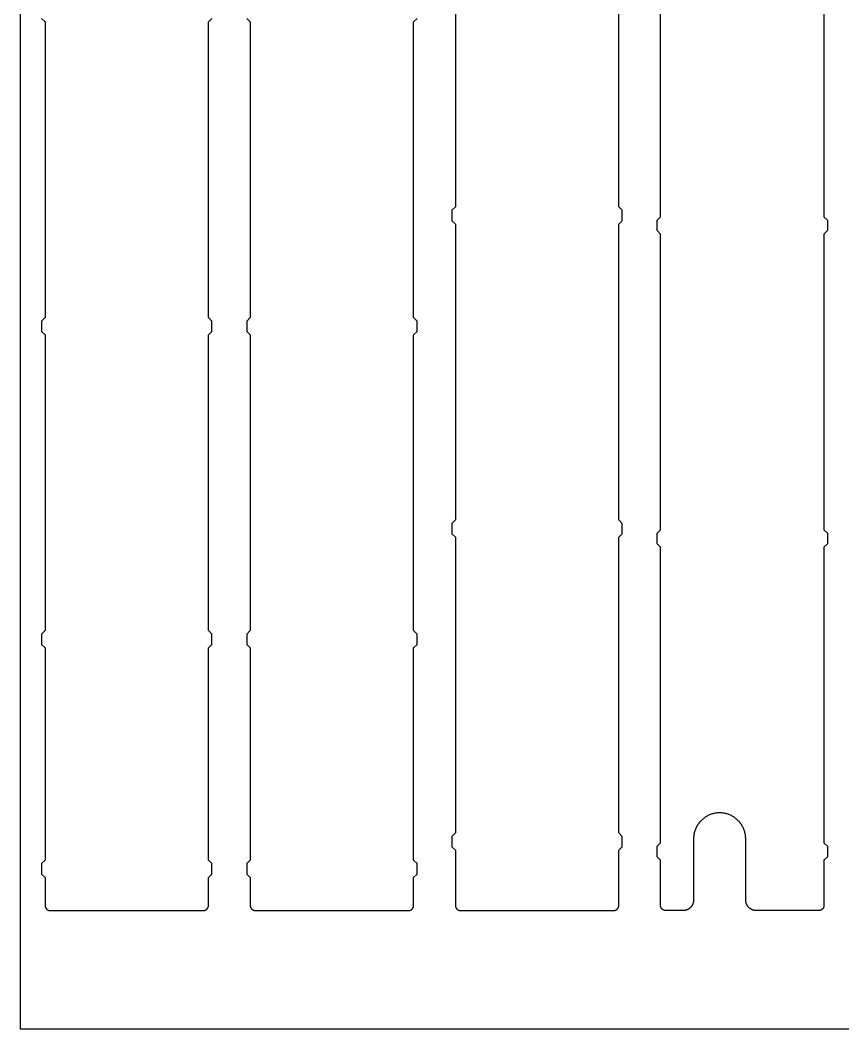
# Model space of a CAD drawing. Header units: millimetres. Extents: x -51 to 834, y -63 to 513.
# Drawn here: x -50.8 to 185.8, y -62.5 to 227.5 of the extents above; entities that cross this region are included whole.
import ezdxf

# ---------------------------------------------------------------- set-up
doc = ezdxf.new("R2010")
doc.units = ezdxf.units.MM
doc.header["$MEASUREMENT"] = 0
doc.layers.add('DEFAULT', color=7, linetype='Continuous')
doc.layers.add('PLASTICA NERA2MM', color=7, linetype='Continuous')

msp = doc.modelspace()

# ---------------------------------------------------------------- linework, layer by layer
at = {"layer": 'DEFAULT'}
msp.add_lwpolyline([(-50.8, -62.54), (281.2, -62.54), (281.2, 513.46), (-50.8, 513.46), (-50.8, -62.54)], dxfattribs=at)
at = {"layer": 'PLASTICA NERA2MM'}
for points in [[(74.36, 353.79), (73.36, 352.79), (73.36, 349.79), (74.36, 348.79), (74.36, 263.79), (73.36, 262.79), (73.36, 259.79), (74.36, 258.79), (74.36, 173.79), (73.36, 172.79), (73.36, 169.79), (74.36, 168.79), (74.36, 83.79), (73.36, 82.79), (73.36, 79.79), (74.36, 78.79), (74.36, -6.21), (73.36, -7.21), (73.36, -10.21), (74.36, -11.21)], [(121.36, -11.21), (122.36, -10.21), (122.36, -7.21), (121.36, -6.21), (121.36, 78.79), (122.36, 79.79), (122.36, 82.79), (121.36, 83.79), (121.36, 168.79), (122.36, 169.79), (122.36, 172.79), (121.36, 173.79), (121.36, 258.79), (122.36, 259.79), (122.36, 262.79), (121.36, 263.79), (121.36, 348.79), (122.36, 349.79), (122.36, 352.79), (121.36, 353.79)], [(133.36, 170.94), (133.36, 255.94)], [(180.36, 255.94), (180.36, 170.94)], [(-44.64, 227.96), (-43.64, 226.96)], [(-43.64, 226.96), (-43.64, 141.96)], [(3.36, 226.96), (4.36, 227.96)], [(3.36, 141.96), (3.36, 226.96)], [(14.36, 227.96), (15.36, 226.96)], [(15.36, 226.96), (15.36, 141.96)], [(62.36, 226.96), (63.36, 227.96)], [(62.36, 141.96), (62.36, 226.96)], [(132.36, 169.94), (133.36, 170.94)], [(132.36, 166.94), (132.36, 169.94)], [(180.36, 170.94), (181.36, 169.94)], [(181.36, 169.94), (181.36, 166.94)], [(133.36, 165.94), (132.36, 166.94)], [(133.36, 80.94), (133.36, 165.94)], [(181.36, 166.94), (180.36, 165.94)], [(180.36, 165.94), (180.36, 80.94)], [(-43.64, 141.96), (-44.64, 140.96)], [(-44.64, 140.96), (-44.64, 137.96)], [(4.36, 140.96), (3.36, 141.96)], [(4.36, 137.96), (4.36, 140.96)], [(15.36, 141.96), (14.36, 140.96)], [(14.36, 140.96), (14.36, 137.96)], [(63.36, 140.96), (62.36, 141.96)], [(63.36, 137.96), (63.36, 140.96)], [(-44.64, 137.96), (-43.64, 136.96)], [(-43.64, 136.96), (-43.64, 51.96)], [(3.36, 136.96), (4.36, 137.96)], [(3.36, 51.96), (3.36, 136.96)], [(14.36, 137.96), (15.36, 136.96)], [(15.36, 136.96), (15.36, 51.96)], [(62.36, 136.96), (63.36, 137.96)], [(62.36, 51.96), (62.36, 136.96)], [(132.36, 79.94), (133.36, 80.94)], [(132.36, 76.94), (132.36, 79.94)], [(180.36, 80.94), (181.36, 79.94)], [(181.36, 79.94), (181.36, 76.94)], [(133.36, 75.94), (132.36, 76.94)], [(133.36, -9.06), (133.36, 75.94)], [(181.36, 76.94), (180.36, 75.94)], [(180.36, 75.94), (180.36, -9.06)], [(-43.64, 51.96), (-44.64, 50.96)], [(-44.64, 50.96), (-44.64, 47.96)], [(4.36, 50.96), (3.36, 51.96)], [(4.36, 47.96), (4.36, 50.96)], [(15.36, 51.96), (14.36, 50.96)], [(14.36, 50.96), (14.36, 47.96)], [(63.36, 50.96), (62.36, 51.96)], [(63.36, 47.96), (63.36, 50.96)], [(-44.64, 47.96), (-43.64, 46.96)], [(-43.64, 46.96), (-43.64, -14.04)], [(3.36, 46.96), (4.36, 47.96)], [(3.36, -14.04), (3.36, 46.96)], [(14.36, 47.96), (15.36, 46.96)], [(15.36, 46.96), (15.36, -14.04)], [(62.36, 46.96), (63.36, 47.96)], [(62.36, -14.04), (62.36, 46.96)], [(157.86, -7.95), (157.85, -7.69), (157.84, -7.43), (157.82, -7.17), (157.79, -6.92), (157.75, -6.66), (157.7, -6.41), (157.64, -6.15), (157.57, -5.9), (157.5, -5.66), (157.42, -5.41), (157.32, -5.17), (157.22, -4.93), (157.12, -4.7), (157, -4.46), (156.88, -4.24), (156.74, -4.01), (156.6, -3.8), (156.46, -3.58), (156.3, -3.38), (156.14, -3.17), (155.97, -2.98), (155.8, -2.79), (155.62, -2.6), (155.43, -2.42), (155.23, -2.25), (155.04, -2.09), (154.83, -1.93), (154.62, -1.78), (154.4, -1.63), (154.18, -1.5), (153.96, -1.37), (153.73, -1.25), (153.5, -1.14), (153.26, -1.03), (153.02, -0.94), (152.77, -0.85), (152.53, -0.77), (152.28, -0.7), (152.03, -0.64), (151.77, -0.58), (151.52, -0.54), (151.26, -0.5), (151.01, -0.48), (150.75, -0.46), (150.49, -0.45), (150.23, -0.45), (149.97, -0.46), (149.71, -0.48), (149.46, -0.5), (149.2, -0.54), (148.94, -0.58), (148.69, -0.64), (148.44, -0.7), (148.19, -0.77), (147.94, -0.85), (147.7, -0.94), (147.46, -1.03), (147.22, -1.14), (146.99, -1.25), (146.76, -1.37), (146.53, -1.5), (146.31, -1.63), (146.1, -1.78), (145.89, -1.93), (145.68, -2.09), (145.48, -2.25), (145.29, -2.42), (145.1, -2.6), (144.92, -2.79), (144.75, -2.98), (144.58, -3.17), (144.42, -3.38), (144.26, -3.58), (144.11, -3.8), (143.97, -4.01), (143.84, -4.24), (143.72, -4.46), (143.6, -4.7), (143.49, -4.93), (143.39, -5.17), (143.3, -5.41), (143.22, -5.66), (143.14, -5.9), (143.08, -6.15), (143.02, -6.41), (142.97, -6.66), (142.93, -6.92), (142.9, -7.17), (142.88, -7.43), (142.86, -7.69), (142.86, -7.95)], [(142.86, -7.95), (142.86, -25.54)], [(157.86, -25.54), (157.86, -7.95)], [(74.36, -11.21), (74.36, -11.71)], [(121.36, -11.71), (121.36, -11.21)], [(132.36, -10.06), (133.36, -9.06)], [(132.36, -13.06), (132.36, -10.06)], [(180.36, -9.06), (181.36, -10.06)], [(181.36, -10.06), (181.36, -13.06)], [(-43.64, -14.04), (-44.64, -15.04)], [(4.36, -15.04), (3.36, -14.04)], [(15.36, -14.04), (14.36, -15.04)], [(63.36, -15.04), (62.36, -14.04)], [(74.36, -11.71), (74.36, -27.04)], [(121.36, -27.04), (121.36, -11.71)], [(133.36, -14.06), (132.36, -13.06)], [(133.36, -14.56), (133.36, -14.06)], [(181.36, -13.06), (180.36, -14.06)], [(180.36, -14.06), (180.36, -14.56)], [(-44.64, -15.04), (-44.64, -18.04)], [(4.36, -18.04), (4.36, -15.04)], [(14.36, -15.04), (14.36, -18.04)], [(63.36, -18.04), (63.36, -15.04)], [(139.86, -28.54), (134.83, -28.54), (134.79, -28.54), (134.76, -28.54), (134.72, -28.54), (134.69, -28.53), (134.66, -28.53), (134.62, -28.52), (134.59, -28.52), (134.55, -28.51), (134.52, -28.5), (134.48, -28.49), (134.45, -28.48), (134.41, -28.47), (134.38, -28.46), (134.34, -28.45), (134.31, -28.44), (134.27, -28.42), (134.24, -28.41), (134.2, -28.39), (134.17, -28.37), (134.14, -28.36), (134.1, -28.34), (134.07, -28.32), (134.04, -28.3), (134.01, -28.28), (133.97, -28.25), (133.94, -28.23), (133.91, -28.21), (133.88, -28.18), (133.85, -28.16), (133.83, -28.13), (133.8, -28.1), (133.77, -28.07), (133.74, -28.05), (133.72, -28.02), (133.69, -27.99), (133.67, -27.96), (133.65, -27.93), (133.63, -27.89), (133.6, -27.86), (133.58, -27.83), (133.56, -27.8), (133.54, -27.76), (133.53, -27.73), (133.51, -27.7), (133.49, -27.66), (133.48, -27.63), (133.46, -27.59), (133.45, -27.56), (133.44, -27.52), (133.43, -27.49), (133.42, -27.45), (133.41, -27.42), (133.4, -27.38), (133.39, -27.35), (133.38, -27.31), (133.38, -27.28), (133.37, -27.25), (133.37, -27.21), (133.37, -27.18), (133.36, -27.14), (133.36, -27.11), (133.36, -27.07), (133.36, -14.56)], [(180.36, -14.56), (180.36, -27.07), (180.36, -27.11), (180.36, -27.14), (180.35, -27.18), (180.35, -27.21), (180.35, -27.25), (180.34, -27.28), (180.33, -27.31), (180.33, -27.35), (180.32, -27.38), (180.31, -27.42), (180.3, -27.45), (180.29, -27.49), (180.28, -27.52), (180.27, -27.56), (180.25, -27.59), (180.24, -27.63), (180.22, -27.66), (180.21, -27.7), (180.19, -27.73), (180.17, -27.76), (180.15, -27.8), (180.14, -27.83), (180.11, -27.86), (180.09, -27.89), (180.07, -27.93), (180.05, -27.96), (180.02, -27.99), (180, -28.02), (179.97, -28.05), (179.95, -28.07), (179.92, -28.1), (179.89, -28.13), (179.86, -28.16), (179.83, -28.18), (179.8, -28.21), (179.77, -28.23), (179.74, -28.25), (179.71, -28.28), (179.68, -28.3), (179.65, -28.32), (179.61, -28.34), (179.58, -28.36), (179.55, -28.37), (179.51, -28.39), (179.48, -28.41), (179.45, -28.42), (179.41, -28.44), (179.38, -28.45), (179.34, -28.46), (179.31, -28.47), (179.27, -28.48), (179.24, -28.49), (179.2, -28.5), (179.17, -28.51), (179.13, -28.52), (179.1, -28.52), (179.06, -28.53), (179.03, -28.53), (178.99, -28.54), (178.96, -28.54), (178.93, -28.54), (178.89, -28.54), (169.46, -28.54)], [(-44.64, -18.04), (-43.64, -19.04)], [(-43.64, -19.04), (-43.64, -19.54)], [(-43.64, -19.54), (-43.64, -27.07), (-43.64, -27.11), (-43.64, -27.14), (-43.63, -27.18), (-43.63, -27.21), (-43.63, -27.25), (-43.62, -27.28), (-43.62, -27.31), (-43.61, -27.35), (-43.6, -27.38), (-43.59, -27.42), (-43.58, -27.45), (-43.57, -27.49), (-43.56, -27.52), (-43.55, -27.56), (-43.54, -27.59), (-43.52, -27.63), (-43.51, -27.66), (-43.49, -27.7), (-43.47, -27.73), (-43.46, -27.76), (-43.44, -27.8), (-43.42, -27.83), (-43.4, -27.86), (-43.37, -27.89), (-43.35, -27.93), (-43.33, -27.96), (-43.31, -27.99), (-43.28, -28.02), (-43.26, -28.05), (-43.23, -28.07), (-43.2, -28.1), (-43.17, -28.13), (-43.15, -28.16), (-43.12, -28.18), (-43.09, -28.21), (-43.06, -28.23), (-43.03, -28.25), (-42.99, -28.28), (-42.96, -28.3), (-42.93, -28.32), (-42.9, -28.34), (-42.86, -28.36), (-42.83, -28.37), (-42.8, -28.39), (-42.76, -28.41), (-42.73, -28.42), (-42.69, -28.44), (-42.66, -28.45), (-42.62, -28.46), (-42.59, -28.47), (-42.55, -28.48), (-42.52, -28.49), (-42.48, -28.5), (-42.45, -28.51), (-42.41, -28.52), (-42.38, -28.52), (-42.34, -28.53), (-42.31, -28.53), (-42.28, -28.54), (-42.24, -28.54), (-42.21, -28.54), (-42.17, -28.54), (-20.14, -28.54)], [(-20.14, -28.54), (1.89, -28.54), (1.93, -28.54), (1.96, -28.54), (1.99, -28.54), (2.03, -28.53), (2.06, -28.53), (2.1, -28.52), (2.13, -28.52), (2.17, -28.51), (2.2, -28.5), (2.24, -28.49), (2.27, -28.48), (2.31, -28.47), (2.34, -28.46), (2.38, -28.45), (2.41, -28.44), (2.45, -28.42), (2.48, -28.41), (2.51, -28.39), (2.55, -28.37), (2.58, -28.36), (2.61, -28.34), (2.65, -28.32), (2.68, -28.3), (2.71, -28.28), (2.74, -28.25), (2.77, -28.23), (2.8, -28.21), (2.83, -28.18), (2.86, -28.16), (2.89, -28.13), (2.92, -28.1), (2.95, -28.07), (2.97, -28.05), (3, -28.02), (3.02, -27.99), (3.05, -27.96), (3.07, -27.93), (3.09, -27.89), (3.11, -27.86), (3.14, -27.83), (3.15, -27.8), (3.17, -27.76), (3.19, -27.73), (3.21, -27.7), (3.22, -27.66), (3.24, -27.63), (3.25, -27.59), (3.27, -27.56), (3.28, -27.52), (3.29, -27.49), (3.3, -27.45), (3.31, -27.42), (3.32, -27.38), (3.33, -27.35), (3.33, -27.31), (3.34, -27.28), (3.35, -27.25), (3.35, -27.21), (3.35, -27.18), (3.36, -27.14), (3.36, -27.11), (3.36, -27.07), (3.36, -19.54)], [(3.36, -19.04), (4.36, -18.04)], [(3.36, -19.54), (3.36, -19.04)], [(14.36, -18.04), (15.36, -19.04)], [(15.36, -19.04), (15.36, -19.54)], [(15.36, -19.54), (15.36, -27.07), (15.36, -27.11), (15.36, -27.14), (15.37, -27.18), (15.37, -27.21), (15.37, -27.25), (15.38, -27.28), (15.38, -27.31), (15.39, -27.35), (15.4, -27.38), (15.41, -27.42), (15.42, -27.45), (15.43, -27.49), (15.44, -27.52), (15.45, -27.56), (15.46, -27.59), (15.48, -27.63), (15.49, -27.66), (15.51, -27.7), (15.53, -27.73), (15.54, -27.76), (15.56, -27.8), (15.58, -27.83), (15.6, -27.86), (15.63, -27.89), (15.65, -27.93), (15.67, -27.96), (15.69, -27.99), (15.72, -28.02), (15.74, -28.05), (15.77, -28.07), (15.8, -28.1), (15.83, -28.13), (15.85, -28.16), (15.88, -28.18), (15.91, -28.21), (15.94, -28.23), (15.97, -28.25), (16.01, -28.28), (16.04, -28.3), (16.07, -28.32), (16.1, -28.34), (16.14, -28.36), (16.17, -28.37), (16.2, -28.39), (16.24, -28.41), (16.27, -28.42), (16.31, -28.44), (16.34, -28.45), (16.38, -28.46), (16.41, -28.47), (16.45, -28.48), (16.48, -28.49), (16.52, -28.5), (16.55, -28.51), (16.59, -28.52), (16.62, -28.52), (16.66, -28.53), (16.69, -28.53), (16.72, -28.54), (16.76, -28.54), (16.79, -28.54), (16.83, -28.54), (38.86, -28.54)], [(38.86, -28.54), (60.89, -28.54), (60.93, -28.54), (60.96, -28.54), (60.99, -28.54), (61.03, -28.53), (61.06, -28.53), (61.1, -28.52), (61.13, -28.52), (61.17, -28.51), (61.2, -28.5), (61.24, -28.49), (61.27, -28.48), (61.31, -28.47), (61.34, -28.46), (61.38, -28.45), (61.41, -28.44), (61.45, -28.42), (61.48, -28.41), (61.51, -28.39), (61.55, -28.37), (61.58, -28.36), (61.61, -28.34), (61.65, -28.32), (61.68, -28.3), (61.71, -28.28), (61.74, -28.25), (61.77, -28.23), (61.8, -28.21), (61.83, -28.18), (61.86, -28.16), (61.89, -28.13), (61.92, -28.1), (61.95, -28.07), (61.97, -28.05), (62, -28.02), (62.02, -27.99), (62.05, -27.96), (62.07, -27.93), (62.09, -27.89), (62.11, -27.86), (62.14, -27.83), (62.15, -27.8), (62.17, -27.76), (62.19, -27.73), (62.21, -27.7), (62.22, -27.66), (62.24, -27.63), (62.25, -27.59), (62.27, -27.56), (62.28, -27.52), (62.29, -27.49), (62.3, -27.45), (62.31, -27.42), (62.32, -27.38), (62.33, -27.35), (62.33, -27.31), (62.34, -27.28), (62.35, -27.25), (62.35, -27.21), (62.35, -27.18), (62.36, -27.14), (62.36, -27.11), (62.36, -27.07), (62.36, -19.54)], [(62.36, -19.04), (63.36, -18.04)], [(62.36, -19.54), (62.36, -19.04)], [(142.86, -25.54), (142.86, -25.64), (142.85, -25.75), (142.84, -25.85), (142.83, -25.95), (142.82, -26.05), (142.8, -26.15), (142.77, -26.25), (142.75, -26.35), (142.72, -26.45), (142.69, -26.55), (142.65, -26.64), (142.61, -26.74), (142.57, -26.83), (142.52, -26.92), (142.47, -27.01), (142.42, -27.1), (142.37, -27.19), (142.31, -27.27), (142.25, -27.35), (142.19, -27.43), (142.12, -27.51), (142.05, -27.59), (141.98, -27.66), (141.91, -27.73), (141.83, -27.8), (141.75, -27.87), (141.67, -27.93), (141.59, -27.99), (141.5, -28.05), (141.42, -28.1), (141.33, -28.16), (141.24, -28.21), (141.15, -28.25), (141.05, -28.29), (140.96, -28.33), (140.86, -28.37), (140.77, -28.4), (140.67, -28.43), (140.57, -28.46), (140.47, -28.48), (140.37, -28.5), (140.27, -28.51), (140.17, -28.53), (140.06, -28.53), (139.96, -28.54), (139.86, -28.54)], [(160.86, -28.54), (160.76, -28.54), (160.65, -28.53), (160.55, -28.53), (160.45, -28.51), (160.35, -28.5), (160.25, -28.48), (160.15, -28.46), (160.05, -28.43), (159.95, -28.4), (159.85, -28.37), (159.76, -28.33), (159.66, -28.29), (159.57, -28.25), (159.48, -28.21), (159.39, -28.16), (159.3, -28.1), (159.21, -28.05), (159.13, -27.99), (159.05, -27.93), (158.97, -27.87), (158.89, -27.8), (158.81, -27.73), (158.74, -27.66), (158.67, -27.59), (158.6, -27.51), (158.53, -27.43), (158.47, -27.35), (158.41, -27.27), (158.35, -27.19), (158.3, -27.1), (158.24, -27.01), (158.2, -26.92), (158.15, -26.83), (158.11, -26.74), (158.07, -26.64), (158.03, -26.55), (158, -26.45), (157.97, -26.35), (157.94, -26.25), (157.92, -26.15), (157.9, -26.05), (157.89, -25.95), (157.87, -25.85), (157.87, -25.75), (157.86, -25.64), (157.86, -25.54)], [(74.36, -27.04), (74.36, -27.07), (74.36, -27.11), (74.36, -27.14), (74.37, -27.18), (74.37, -27.21), (74.37, -27.25), (74.38, -27.28), (74.38, -27.31), (74.39, -27.35), (74.4, -27.38), (74.41, -27.42), (74.42, -27.45), (74.43, -27.49), (74.44, -27.52), (74.45, -27.56), (74.46, -27.59), (74.48, -27.63), (74.49, -27.66), (74.51, -27.7), (74.53, -27.73), (74.54, -27.76), (74.56, -27.8), (74.58, -27.83), (74.6, -27.86), (74.63, -27.89), (74.65, -27.93), (74.67, -27.96), (74.69, -27.99), (74.72, -28.02), (74.74, -28.05), (74.77, -28.07), (74.8, -28.1), (74.83, -28.13), (74.85, -28.16), (74.88, -28.18), (74.91, -28.21), (74.94, -28.23), (74.97, -28.25), (75.01, -28.28), (75.04, -28.3), (75.07, -28.32), (75.1, -28.34), (75.14, -28.36), (75.17, -28.37), (75.2, -28.39), (75.24, -28.41), (75.27, -28.42), (75.31, -28.44), (75.34, -28.45), (75.38, -28.46), (75.41, -28.47), (75.45, -28.48), (75.48, -28.49), (75.52, -28.5), (75.55, -28.51), (75.59, -28.52), (75.62, -28.52), (75.66, -28.53), (75.69, -28.53), (75.72, -28.54), (75.76, -28.54), (75.79, -28.54), (75.83, -28.54), (75.86, -28.54)], [(75.86, -28.54), (97.86, -28.54)], [(97.86, -28.54), (119.86, -28.54)], [(119.86, -28.54), (119.89, -28.54), (119.93, -28.54), (119.96, -28.54), (119.99, -28.54), (120.03, -28.53), (120.06, -28.53), (120.1, -28.52), (120.13, -28.52), (120.17, -28.51), (120.2, -28.5), (120.24, -28.49), (120.27, -28.48), (120.31, -28.47), (120.34, -28.46), (120.38, -28.45), (120.41, -28.44), (120.45, -28.42), (120.48, -28.41), (120.51, -28.39), (120.55, -28.37), (120.58, -28.36), (120.61, -28.34), (120.65, -28.32), (120.68, -28.3), (120.71, -28.28), (120.74, -28.25), (120.77, -28.23), (120.8, -28.21), (120.83, -28.18), (120.86, -28.16), (120.89, -28.13), (120.92, -28.1), (120.95, -28.07), (120.97, -28.05), (121, -28.02), (121.02, -27.99), (121.05, -27.96), (121.07, -27.93), (121.09, -27.89), (121.11, -27.86), (121.14, -27.83), (121.15, -27.8), (121.17, -27.76), (121.19, -27.73), (121.21, -27.7), (121.22, -27.66), (121.24, -27.63), (121.25, -27.59), (121.27, -27.56), (121.28, -27.52), (121.29, -27.49), (121.3, -27.45), (121.31, -27.42), (121.32, -27.38), (121.33, -27.35), (121.33, -27.31), (121.34, -27.28), (121.35, -27.25), (121.35, -27.21), (121.35, -27.18), (121.36, -27.14), (121.36, -27.11), (121.36, -27.07), (121.36, -27.04)], [(169.46, -28.54), (160.86, -28.54)]]:
    msp.add_lwpolyline(points, dxfattribs=at)

doc.saveas('drawing.dxf')
